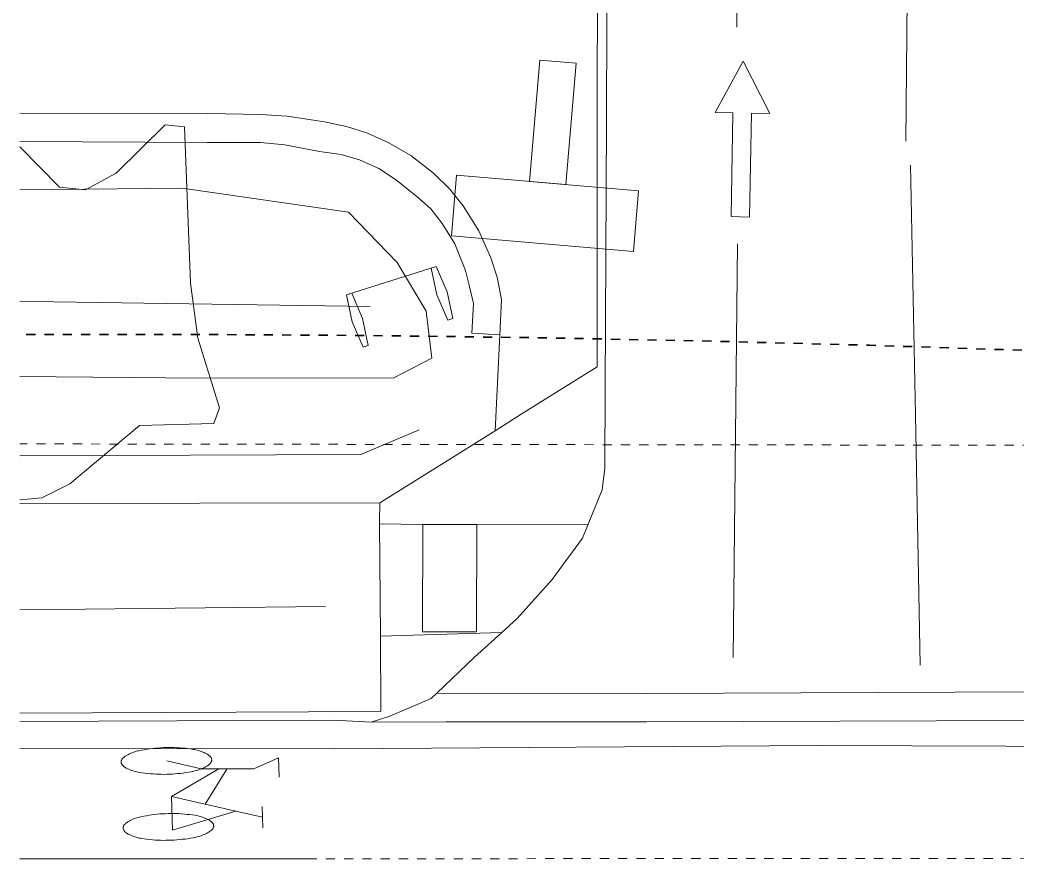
# Model space of a CAD drawing. Header units: metres. Extents: x 564 to 760, y 3 to 1698.
# Drawn here: x 606.14 to 617.05, y 1671.55 to 1680.74 of the extents above; entities that cross this region are included whole.
import ezdxf

# ---------------------------------------------------------------- set-up
doc = ezdxf.new("R2010")
doc.units = ezdxf.units.M
for name, pattern in [('ControlLine', [0.02, 0.0125, -0.0025, 0.0025, -0.0025]), ('IMPORT-BDYS-Boundary _3_', [0.01, 0.009, -0.001]), ('IMPORT-LNMK-LineCont _3_', [0.004, 0.001, -0.003])]:
    doc.linetypes.add(name, pattern=pattern)
doc.layers.add('D-BDGE', color=7, linetype='Continuous', lineweight=13)

# ---------------------------------------------------------------- blocks, each defined once
blk = doc.blocks.new('T2DPAA-T2D-PWA-RW-M2D-000002_ControlLinesMinor_rvt-2-DRG-2871031 - CONSTRUCTION SEQUENCE STAGE A2')
at = {"layer": 'D-BDGE', "color": 150, "linetype": 'ControlLine', "lineweight": 35, "true_color": 0x0080ff}
blk.add_arc((568.715, 1397.294), 280, 84.13687, 90.22767, dxfattribs=at)
blk = doc.blocks.new('T2DPAA-T2D-PWA-SU-M2D-000002_dwg-40815123-DRG-2871031 - CONSTRUCTION SEQUENCE STAGE A2')
at = {"color": 9, "lineweight": 18, "true_color": 0xc0c0c0}
for p, q in [((29.61, 1569.778), (29.766, 1567.653)), ((28.364, 1561.861), (28.027, 1566.377)), ((25.518, 1565.165), (25.555, 1564.114)), ((24.365, 1563.22), (20.44, 1562.88)), ((25.443, 1563.074), (26.659, 1563.179)), ((24.383, 1562.99), (24.853, 1563.025)), ((24.495, 1561.766), (25.816, 1561.919)), ((20.635, 1560.59), (24.566, 1560.942)), ((22.945, 1560.174), (22.741, 1559.769)), ((23.079, 1559.723), (23.378, 1559.68)), ((23.365, 1559.796), (23.391, 1559.564)), ((20.77, 1559.002), (23.907, 1559.269))]:
    blk.add_line(p, q, dxfattribs=at)
at = {"color": 9, "lineweight": 18, "true_color": 0xc0c0c0, "flags": 128}
for points in [[(27.817, 1568.743), (27.586, 1571.851), (27.356, 1574.959), (27.125, 1578.067), (26.894, 1581.175), (26.802, 1582.41)], [(26.207, 1570.99), (26.486, 1567.59), (26.718, 1564.683), (26.789, 1563.806), (26.779, 1563.568), (26.659, 1563.179), (26.61, 1563.021), (26.317, 1562.543), (25.97, 1562.085), (25.816, 1561.919), (25.54, 1561.622), (25.163, 1561.195), (27.449, 1561.388), (31.661, 1561.761), (34.889, 1562.052), (34.427, 1562.34), (34.134, 1562.664), (33.815, 1563.117), (33.551, 1563.542), (33.334, 1563.992), (33.244, 1564.379), (33.189, 1564.815), (33.168, 1565.023)], [(25.324, 1582.285), (25.332, 1582), (25.379, 1579.777), (25.455, 1578.912), (25.824, 1574.382), (26.102, 1570.981), (26.381, 1567.582), (26.61, 1564.905)], [(20.078, 1567.139), (22.125, 1567.309), (22.711, 1567.35), (22.997, 1567.353), (23.41, 1567.328), (23.652, 1567.297), (23.889, 1567.245), (24.13, 1567.157), (24.383, 1567.04), (24.646, 1566.868), (24.839, 1566.71), (24.999, 1566.54), (25.192, 1566.282), (25.348, 1565.997), (25.437, 1565.791), (25.505, 1565.552), (25.518, 1565.165), (25.21, 1565.156), (25.202, 1565.483), (25.138, 1565.678), (25.084, 1565.834), (24.944, 1566.116), (24.786, 1566.328), (24.65, 1566.477), (24.485, 1566.598), (24.238, 1566.762), (24.045, 1566.867), (23.824, 1566.946), (23.621, 1566.986), (23.383, 1566.999), (22.997, 1567.039), (22.729, 1567.043), (22.148, 1566.992), (20.105, 1566.829)], [(29.84, 1567.398), (30.126, 1564.675), (30.411, 1561.951)], [(20.437, 1562.918), (20.673, 1562.96), (20.966, 1563.14), (21.674, 1563.841), (22.48, 1563.933), (22.527, 1564.11), (22.226, 1564.85), (22.098, 1565.443), (21.885, 1567.144), (21.673, 1567.145), (21.185, 1566.575), (20.866, 1566.365), (20.577, 1566.367), (20.109, 1566.773)], [(20.149, 1566.304), (21.917, 1566.472), (23.755, 1566.363), (24.331, 1565.859), (24.692, 1565.354), (24.8, 1564.849), (24.404, 1564.596), (22.313, 1564.416), (20.323, 1564.265)], [(23.81, 1565.458), (23.897, 1565.169), (24.039, 1564.904), (24.094, 1564.926), (24.007, 1565.215), (23.865, 1565.481), (23.81, 1565.458), (24.762, 1565.853), (24.707, 1565.83), (24.795, 1565.542), (24.937, 1565.276)], [(24.762, 1565.853), (24.905, 1565.587), (24.992, 1565.299), (24.937, 1565.276)], [(20.253, 1565.088), (20.619, 1565.113), (24.079, 1565.354)], [(24.566, 1560.942), (24.569, 1560.956), (24.495, 1561.766), (24.383, 1562.99), (24.38, 1563.016), (24.365, 1563.22), (25.088, 1563.761), (25.555, 1564.114), (25.825, 1564.318), (26.61, 1564.905)], [(20.396, 1563.401), (24.115, 1563.731), (24.728, 1564.055)], [(20.539, 1561.721), (21.247, 1561.788), (23.869, 1562.037)], [(24.473, 1560.82), (25.291, 1560.892), (27.476, 1561.077), (31.689, 1561.45), (34.432, 1561.696), (35.128, 1561.763)], [(20.667, 1560.206), (24.104, 1560.493), (29.369, 1560.977), (34.503, 1561.396), (35.152, 1561.464)], [(25.163, 1561.195), (25.108, 1561.133), (24.673, 1560.9), (24.473, 1560.82), (24.066, 1560.806), (20.642, 1560.501)], [(22.77, 1560.253), (22.77, 1560.259), (22.769, 1560.265), (22.768, 1560.27), (22.765, 1560.276), (22.76, 1560.284), (22.756, 1560.288), (22.752, 1560.293), (22.747, 1560.297), (22.742, 1560.301), (22.734, 1560.306), (22.726, 1560.311), (22.717, 1560.316), (22.709, 1560.32), (22.694, 1560.326), (22.68, 1560.332), (22.665, 1560.337), (22.65, 1560.341), (22.635, 1560.345), (22.62, 1560.349), (22.605, 1560.352), (22.589, 1560.354), (22.574, 1560.356), (22.558, 1560.357), (22.529, 1560.359), (22.499, 1560.36), (22.469, 1560.361), (22.439, 1560.361), (22.409, 1560.361), (22.379, 1560.36), (22.35, 1560.359), (22.32, 1560.357), (22.29, 1560.354), (22.26, 1560.351), (22.231, 1560.348), (22.201, 1560.344), (22.172, 1560.339), (22.142, 1560.334), (22.113, 1560.328), (22.084, 1560.322), (22.055, 1560.316), (22.026, 1560.308), (21.997, 1560.301)], [(21.801, 1560.198), (21.793, 1560.188), (21.792, 1560.185), (21.788, 1560.179), (21.786, 1560.172), (21.785, 1560.17), (21.784, 1560.165), (21.783, 1560.159), (21.783, 1560.153), (21.784, 1560.147), (21.785, 1560.142), (21.786, 1560.138), (21.793, 1560.128), (21.801, 1560.119), (21.807, 1560.114), (21.81, 1560.111), (21.819, 1560.105), (21.827, 1560.1), (21.836, 1560.096), (21.844, 1560.091), (21.859, 1560.085), (21.873, 1560.08), (21.888, 1560.075), (21.903, 1560.07), (21.918, 1560.066), (21.933, 1560.063), (21.948, 1560.06), (21.964, 1560.058), (21.979, 1560.056), (21.995, 1560.054), (22.024, 1560.053), (22.054, 1560.051), (22.084, 1560.05), (22.114, 1560.05), (22.144, 1560.051), (22.173, 1560.051), (22.203, 1560.053), (22.233, 1560.055), (22.263, 1560.057), (22.292, 1560.06), (22.322, 1560.064), (22.352, 1560.068), (22.381, 1560.072), (22.41, 1560.078), (22.44, 1560.083), (22.469, 1560.089), (22.498, 1560.096), (22.527, 1560.103), (22.556, 1560.111), (22.584, 1560.119), (22.599, 1560.124), (22.614, 1560.129), (22.628, 1560.135), (22.643, 1560.141), (22.657, 1560.147), (22.671, 1560.155), (22.684, 1560.162), (22.697, 1560.17), (22.71, 1560.179), (22.723, 1560.188), (22.731, 1560.194), (22.738, 1560.2), (22.745, 1560.207), (22.752, 1560.214), (22.756, 1560.219), (22.76, 1560.224), (22.763, 1560.229), (22.765, 1560.235), (22.767, 1560.239), (22.768, 1560.241), (22.769, 1560.247), (22.77, 1560.253)], [(21.997, 1560.301), (21.968, 1560.292), (21.954, 1560.288), (21.939, 1560.283), (21.925, 1560.277), (21.91, 1560.271), (21.896, 1560.264), (21.882, 1560.257), (21.869, 1560.249), (21.856, 1560.241), (21.843, 1560.233), (21.83, 1560.224), (21.822, 1560.218), (21.815, 1560.211), (21.808, 1560.205), (21.801, 1560.198)], [(22.28, 1560.206), (22.662, 1560.15), (23.237, 1560.199), (23.498, 1560.342), (23.523, 1560.132)], [(22.365, 1559.822), (23.079, 1559.723), (22.407, 1559.455), (22.365, 1559.822), (22.855, 1560.167)]]:
    blk.add_lwpolyline(points, dxfattribs=at)
for points in [[(27.932, 1566.669), (27.856, 1567.804), (27.66, 1567.791), (27.919, 1568.378), (28.259, 1567.831), (28.059, 1567.818), (28.132, 1566.682)], [(24.899, 1566.2), (24.899, 1566.866), (26.099, 1566.866), (26.099, 1568.2), (25.699, 1568.2), (25.699, 1566.866), (26.899, 1566.866), (26.899, 1566.2)], [(25.443, 1563.074), (24.853, 1563.025), (24.951, 1561.851), (25.54, 1561.901)], [(22.077, 1559.336), (22.107, 1559.334), (22.137, 1559.333), (22.167, 1559.332), (22.197, 1559.332), (22.226, 1559.332), (22.256, 1559.333), (22.286, 1559.334), (22.316, 1559.336), (22.345, 1559.339), (22.375, 1559.342), (22.405, 1559.345), (22.434, 1559.349), (22.464, 1559.354), (22.493, 1559.359), (22.522, 1559.365), (22.552, 1559.371), (22.581, 1559.377), (22.61, 1559.385), (22.638, 1559.392), (22.667, 1559.401), (22.682, 1559.405), (22.697, 1559.41), (22.711, 1559.416), (22.725, 1559.422), (22.739, 1559.429), (22.753, 1559.436), (22.767, 1559.444), (22.78, 1559.452), (22.793, 1559.46), (22.806, 1559.469), (22.813, 1559.475), (22.821, 1559.482), (22.828, 1559.488), (22.835, 1559.495), (22.839, 1559.5), (22.842, 1559.505), (22.845, 1559.511), (22.848, 1559.516), (22.85, 1559.523), (22.852, 1559.529), (22.853, 1559.535), (22.853, 1559.541), (22.852, 1559.545), (22.85, 1559.551), (22.848, 1559.558), (22.843, 1559.565), (22.839, 1559.57), (22.835, 1559.574), (22.83, 1559.579), (22.825, 1559.582), (22.817, 1559.588), (22.809, 1559.593), (22.8, 1559.598), (22.791, 1559.602), (22.777, 1559.608), (22.762, 1559.613), (22.748, 1559.618), (22.733, 1559.623), (22.718, 1559.627), (22.703, 1559.63), (22.687, 1559.633), (22.672, 1559.635), (22.657, 1559.637), (22.641, 1559.639), (22.611, 1559.641), (22.581, 1559.642), (22.552, 1559.642), (22.522, 1559.643), (22.492, 1559.642), (22.462, 1559.642), (22.432, 1559.64), (22.403, 1559.638), (22.373, 1559.636), (22.343, 1559.633), (22.314, 1559.629), (22.284, 1559.625), (22.255, 1559.621), (22.225, 1559.615), (22.196, 1559.61), (22.167, 1559.604), (22.138, 1559.597), (22.109, 1559.59), (22.08, 1559.582), (22.051, 1559.574), (22.036, 1559.569), (22.022, 1559.564), (22.007, 1559.558), (21.993, 1559.552), (21.979, 1559.546), (21.965, 1559.538), (21.952, 1559.531), (21.938, 1559.523), (21.925, 1559.514), (21.913, 1559.505), (21.905, 1559.499), (21.897, 1559.493), (21.89, 1559.486), (21.884, 1559.479), (21.88, 1559.474), (21.876, 1559.469), (21.873, 1559.464), (21.87, 1559.458), (21.868, 1559.454), (21.868, 1559.452), (21.866, 1559.446), (21.866, 1559.44), (21.866, 1559.434), (21.867, 1559.428), (21.868, 1559.423), (21.871, 1559.417), (21.873, 1559.413), (21.876, 1559.41), (21.879, 1559.405), (21.884, 1559.4), (21.888, 1559.396), (21.893, 1559.392), (21.901, 1559.387), (21.91, 1559.382), (21.918, 1559.377), (21.927, 1559.373), (21.941, 1559.367), (21.956, 1559.361), (21.971, 1559.356), (21.986, 1559.352), (22.001, 1559.348), (22.016, 1559.344), (22.031, 1559.342), (22.046, 1559.339), (22.062, 1559.337)]]:
    blk.add_lwpolyline(points, close=True, dxfattribs=at)
at = {"color": 9, "linetype": 'IMPORT-LNMK-LineCont _3_', "lineweight": 18, "true_color": 0xc0c0c0, "flags": 128}
blk.add_lwpolyline([(23.907, 1559.269), (30.335, 1559.818), (35.251, 1560.229)], dxfattribs=at)
blk = doc.blocks.new('T2DPAA-T2D-PWA-SU-M2D-000001_dwg-40815111-DRG-2871031 - CONSTRUCTION SEQUENCE STAGE A2')
at = {"color": 9, "linetype": 'IMPORT-BDYS-Boundary _3_', "lineweight": 18, "true_color": 0xc0c0c0}
blk.add_line((112.415, 1661.265), (98.584, 1660.109), dxfattribs=at)
blk = doc.blocks.new('T2DPAA-T2D-PWA-SU-M2D-000100_Survey_rvt-2-DRG-2871031 - CONSTRUCTION SEQUENCE STAGE A2')
at = {"color": 9, "lineweight": 18, "true_color": 0xc0c0c0, "rotation": 355.1443168073812}
for name, p in [('T2DPAA-T2D-PWA-SU-M2D-000002_dwg-40815123-DRG-2871031 - CONSTRUCTION SEQUENCE STAGE A2', (414.939, 119.901)), ('T2DPAA-T2D-PWA-SU-M2D-000001_dwg-40815111-DRG-2871031 - CONSTRUCTION SEQUENCE STAGE A2', (328.846, 30.288))]:
    blk.add_blockref(name, p, dxfattribs=at)

msp = doc.modelspace()

# ---------------------------------------------------------------- block references
at = {"color": 9, "lineweight": 5, "true_color": 0xc0c0c0}
msp.add_blockref('T2DPAA-T2D-PWA-SU-M2D-000100_Survey_rvt-2-DRG-2871031 - CONSTRUCTION SEQUENCE STAGE A2', (38.538, 0), dxfattribs=at)
at = {"lineweight": 5}
msp.add_blockref('T2DPAA-T2D-PWA-RW-M2D-000002_ControlLinesMinor_rvt-2-DRG-2871031 - CONSTRUCTION SEQUENCE STAGE A2', (38.538, 0), dxfattribs=at)

doc.saveas('drawing.dxf')
